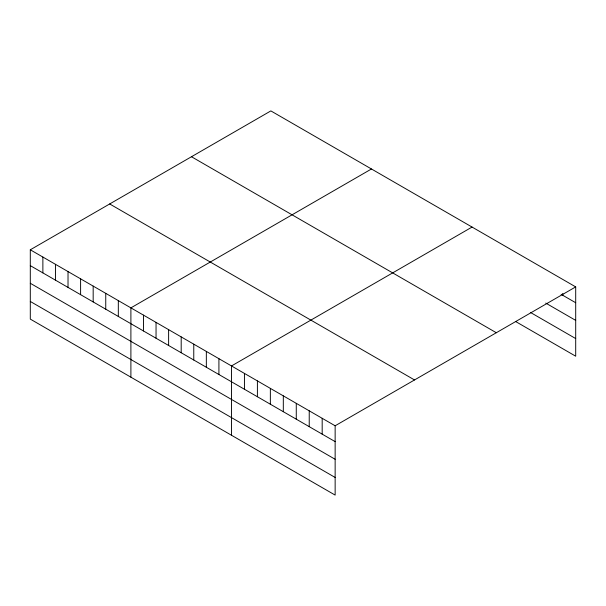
<?xml version="1.0" encoding="UTF-8"?>
<svg xmlns="http://www.w3.org/2000/svg" width="606" height="606" viewBox="0 0 606 606"><rect width="100%" height="100%" fill="white"/><g stroke="black" fill="none" stroke-linecap="round" stroke-linejoin="round"><path stroke-width="0.91" d="M30.3 249.793L335.141 425.783L335.141 495.094L30.3 319.104L30.3 249.793L270.859 110.906L575.7 286.896L575.7 356.207L515.782 321.612M371.455 168.983L130.896 307.871L130.896 377.182M472.059 227.061L231.492 365.948L231.492 435.26M335.141 425.783L575.7 286.896M561.126 294.327L575.7 302.735M545.741 303.083L575.7 320.385M530.356 312.385L575.7 338.565M191.473 156.734L496.314 332.732M109.686 203.957L414.527 379.954M30.3 265.633L335.141 441.622M30.3 283.275L335.141 459.272M30.3 301.455L335.141 477.452M562.747 293.395L562.747 295.258M322.18 418.307L322.18 434.146M309.227 410.83L309.227 426.669M296.273 403.346L296.273 419.185M283.313 395.87L283.313 411.709M270.359 388.385L270.359 404.225M257.406 380.909L257.406 396.748M244.445 373.425L244.445 389.264M218.917 358.691L218.917 374.531M206.343 351.427L206.343 367.266M193.768 344.17L193.768 360.009M181.194 336.906L181.194 352.745M168.619 329.649L168.619 345.488M156.045 322.392L156.045 338.231M143.47 315.128L143.47 330.967M118.321 300.606L118.321 316.446M105.747 293.349L105.747 309.189M93.172 286.093L93.172 301.932M80.598 278.828L80.598 294.667M68.023 271.571L68.023 287.411M55.449 264.307L55.449 280.146M42.874 257.05L42.874 272.889"/></g></svg>
